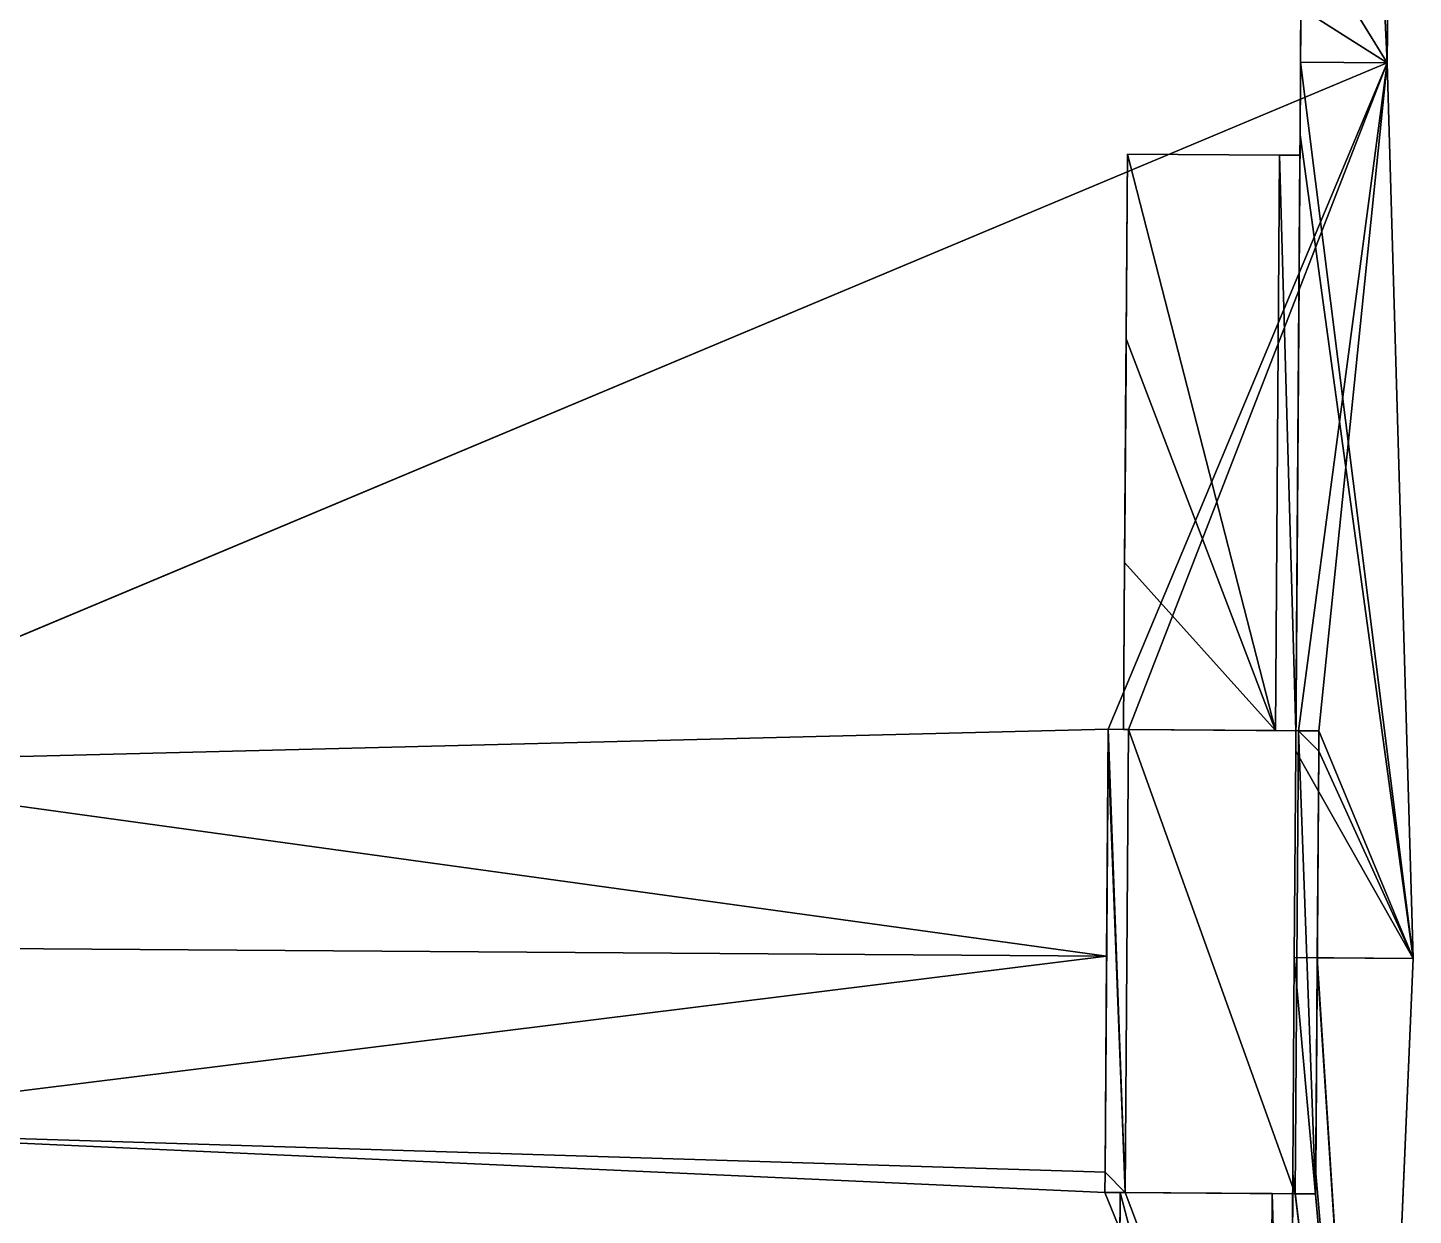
# Model space of a CAD drawing. Extents: x -544 to 100, y -201 to 540.
# Drawn here: x -104 to 99.9, y 114.7 to 289.6 of the extents above; entities that cross this region are included whole.
import ezdxf

# ---------------------------------------------------------------- set-up
doc = ezdxf.new("R2010")
doc.units = 0
doc.header["$MEASUREMENT"] = 0
doc.layers.get('0').update_dxf_attribs({"color": 13, "linetype": 'CONTINUOUS'})
doc.layers.add('ANNOTATIONS', color=221, linetype='CONTINUOUS')

# ---------------------------------------------------------------- blocks, each defined once
blk = doc.blocks.new('GROUP6_1')
at = {"color": 0}
for p, q in [((0, 0), (0, -28.37)), ((22.53, -14.83), (0, 0)), ((22.53, -28.37), (22.53, -14.83)), ((0, -28.37), (22.53, -28.37))]:
    blk.add_line(p, q, dxfattribs=at)
mesh = blk.add_polyface(dxfattribs=at)
corners = [(22.53, -28.37), (0, 0), (0, -28.37), (22.53, -14.83)]
mesh.append_faces([[corners[k] for k in face] for face in [(0, 1, 2), (1, 0, 3)]], dxfattribs={"vtx0": -1, "color": 0})
blk = doc.blocks.new('GROUP4_1')
at = {"color": 0}
for p, q in [((0, 0), (0, -61.09)), ((22.97, 0), (0, 0)), ((22.97, -61.09), (22.97, 0)), ((0, -61.09), (22.97, -61.09))]:
    blk.add_line(p, q, dxfattribs=at)
mesh = blk.add_polyface(dxfattribs=at)
corners = [(22.97, -61.09), (0, 0), (0, -61.09), (22.97, 0)]
mesh.append_faces([[corners[k] for k in face] for face in [(0, 1, 2), (1, 0, 3)]], dxfattribs={"vtx0": -1, "color": 0})

msp = doc.modelspace()

# ---------------------------------------------------------------- linework, layer by layer
at = {"color": 0}
for p, q in [((96.08, 284.43, 97.6), (97.82, 536.18, 97.6)), ((97.82, 536.18, 105.21), (96.08, 284.43, 105.21)), ((96.08, 284.43, 97.6), (97.82, 536.18, 97.6)), ((97.82, 536.18, 105.21), (96.08, 284.43, 105.21)), ((83.31, 284.52, 97.6), (84.93, 518.26, 97.6)), ((83.31, 284.52, 97.6), (84.93, 518.26, 97.6)), ((83.24, 273.82, 8.5), (83.36, 291.38, 8.5)), ((96.08, 284.43, 105.21), (-150.08, 181.18, 208.76)), ((96.08, 284.43, 105.21), (-150.08, 181.18, 208.76)), ((83.24, 273.82, 108.16), (83.31, 284.52, 97.6)), ((83.24, 273.82, 108.16), (83.31, 284.52, 97.6)), ((96.08, 284.43, 97.6), (83.31, 284.52, 97.6)), ((96.08, 284.43, 97.6), (83.31, 284.52, 97.6)), ((96.08, 284.43, 97.6), (99.91, 152.57, 227.66)), ((96.08, 284.43, 105.21), (96.08, 284.43, 97.6)), ((99.91, 152.57, 235.27), (96.08, 284.43, 105.21)), ((96.08, 284.43, 97.6), (99.91, 152.57, 227.66)), ((99.91, 152.57, 235.27), (96.08, 284.43, 105.21)), ((96.08, 284.43, 105.21), (96.08, 284.43, 97.6)), ((83.24, 273.82, 108.16), (82.61, 183.1, 197.66)), ((83.24, 273.82, 108.16), (82.61, 183.1, 197.66)), ((83.22, 270.82, 105.38), (83.24, 273.82, 103.41)), ((83.22, 270.82, 8.5), (83.24, 273.82, 8.5)), ((83.22, 270.82, 105.38), (83.24, 273.82, 103.41)), ((83.24, 273.82, 103.41), (83.24, 273.82, 108.16)), ((83.24, 273.82, 8.5), (83.24, 273.82, 103.41)), ((83.24, 273.82, 8.5), (83.24, 273.82, 103.41)), ((83.24, 273.82, 103.41), (83.24, 273.82, 108.16)), ((57.26, 186.28, 3.75), (57.84, 270.99, 3.75)), ((57.84, 270.99, 105.38), (57.66, 243.78, 123.29)), ((57.84, 270.99, 105.38), (57.66, 243.78, 123.29)), ((80.22, 270.84, 105.38), (57.84, 270.99, 105.38)), ((57.84, 270.99, 105.38), (57.84, 270.99, 3.75)), ((57.84, 270.99, 3.75), (80.22, 270.84, 7.94)), ((80.22, 270.84, 105.38), (57.84, 270.99, 105.38)), ((57.84, 270.99, 105.38), (57.84, 270.99, 3.75)), ((83.22, 270.82, 105.38), (80.22, 270.84, 105.38)), ((83.22, 270.82, 105.38), (80.22, 270.84, 105.38)), ((80.22, 270.84, 7.94), (80.22, 270.84, 105.38)), ((80.22, 270.84, 7.94), (83.22, 270.82, 8.5)), ((80.22, 270.84, 7.94), (80.22, 270.84, 105.38)), ((82.63, 186.1, 161.12), (83.22, 270.82, 105.38)), ((82.63, 186.1, 161.12), (83.22, 270.82, 105.38)), ((83.22, 270.82, 105.38), (83.22, 270.82, 8.5)), ((83.22, 270.82, 105.38), (83.22, 270.82, 8.5)), ((57.66, 243.78, 123.29), (57.43, 210.84, 144.96)), ((57.66, 243.78, 104.61), (57.43, 210.84, 104.61)), ((57.66, 243.78, 123.29), (57.43, 210.84, 144.96)), ((57.66, 243.78, 104.61), (57.43, 210.84, 104.61)), ((57.43, 211.08, 22.33), (57.65, 243.64, 22.33)), ((57.43, 211.08, 99.38), (57.65, 243.64, 99.38)), ((57.43, 211.08, 22.33), (57.65, 243.64, 22.33)), ((57.43, 211.08, 99.38), (57.65, 243.64, 99.38)), ((57.65, 243.64, 99.38), (57.65, 243.64, 22.33)), ((57.65, 243.64, 99.38), (57.65, 243.64, 22.33)), ((57.66, 243.78, 123.29), (57.66, 243.78, 104.61)), ((57.66, 243.78, 123.29), (57.66, 243.78, 104.61)), ((57.45, 214.73, 95.4), (57.63, 239.99, 95.4)), ((57.63, 239.99, 26.31), (57.45, 214.73, 26.31)), ((57.63, 239.99, 26.31), (57.45, 214.73, 26.31)), ((57.45, 214.73, 95.4), (57.63, 239.99, 95.4)), ((57.46, 215.19, 108.96), (57.62, 239.42, 108.96)), ((57.62, 239.42, 123.81), (57.46, 215.19, 139.76)), ((57.62, 239.42, 123.81), (57.46, 215.19, 139.76)), ((57.46, 215.19, 108.96), (57.62, 239.42, 108.96)), ((57.62, 239.42, 108.96), (57.62, 239.42, 123.81)), ((57.62, 239.42, 108.96), (57.62, 239.42, 123.81)), ((57.63, 239.99, 95.4), (57.63, 239.99, 26.31)), ((57.63, 239.99, 95.4), (57.63, 239.99, 26.31)), ((57.45, 214.73, 26.31), (57.45, 214.73, 95.4)), ((57.45, 214.73, 26.31), (57.45, 214.73, 95.4)), ((57.46, 215.19, 139.76), (57.46, 215.19, 108.96)), ((57.46, 215.19, 139.76), (57.46, 215.19, 108.96)), ((57.43, 210.84, 144.96), (57.26, 186.28, 161.12)), ((57.43, 210.84, 144.96), (57.26, 186.28, 161.12)), ((57.43, 211.08, 99.38), (57.43, 211.08, 22.33)), ((57.43, 211.08, 99.38), (57.43, 211.08, 22.33)), ((57.43, 210.84, 104.61), (57.43, 210.84, 144.96)), ((57.43, 210.84, 104.61), (57.43, 210.84, 144.96)), ((55.01, 186.3, 259), (54.99, 183.3, 259)), ((54.99, 183.3, 205.27), (55.01, 186.3, 202.31)), ((55.01, 186.3, 259), (54.99, 183.3, 259)), ((54.99, 183.3, 205.27), (55.01, 186.3, 202.31)), ((58.01, 186.27, 259), (55.01, 186.3, 259)), ((55.01, 186.3, 202.31), (58.01, 186.27, 202.31)), ((55.01, 186.3, 259), (55.01, 186.3, 202.31)), ((55.01, 186.3, 259), (55.01, 186.3, 202.31)), ((58.01, 186.27, 259), (55.01, 186.3, 259)), ((55.01, 186.3, 202.31), (58.01, 186.27, 202.31)), ((79.63, 186.13, 161.12), (57.26, 186.28, 161.12)), ((79.63, 186.13, 3.75), (57.26, 186.28, 3.75)), ((57.26, 186.28, 161.12), (57.26, 186.28, 3.75)), ((79.63, 186.13, 161.12), (57.26, 186.28, 161.12)), ((57.26, 186.28, 161.12), (57.26, 186.28, 3.75)), ((58.01, 186.27, 202.31), (83.01, 186.1, 202.31)), ((58.01, 186.27, 259), (58.01, 186.27, 202.31)), ((83.01, 186.1, 259), (58.01, 186.27, 259)), ((58.01, 186.27, 259), (58.01, 186.27, 202.31)), ((83.01, 186.1, 259), (58.01, 186.27, 259)), ((58.01, 186.27, 202.31), (83.01, 186.1, 202.31)), ((79.63, 186.13, 3.75), (79.63, 186.13, 161.12)), ((82.63, 186.1, 161.12), (79.63, 186.13, 161.12)), ((82.63, 186.1, 3.75), (79.63, 186.13, 3.75)), ((79.63, 186.13, 3.75), (79.63, 186.13, 161.12)), ((82.63, 186.1, 161.12), (79.63, 186.13, 161.12)), ((82.61, 183.1, 163.09), (82.63, 186.1, 161.12)), ((82.61, 183.1, 3.75), (82.63, 186.1, 3.75)), ((82.61, 183.1, 163.09), (82.63, 186.1, 161.12)), ((82.63, 186.1, 3.75), (82.63, 186.1, 161.12)), ((82.63, 186.1, 3.75), (82.63, 186.1, 161.12)), ((83.01, 186.1, 202.31), (83.01, 186.1, 259)), ((86.01, 186.08, 259), (83.01, 186.1, 259)), ((83.01, 186.1, 202.31), (86.01, 186.08, 202.31)), ((83.01, 186.1, 202.31), (83.01, 186.1, 259)), ((86.01, 186.08, 259), (83.01, 186.1, 259)), ((83.01, 186.1, 202.31), (86.01, 186.08, 202.31)), ((86.01, 186.08, 202.31), (85.99, 183.08, 205.27)), ((85.99, 183.08, 259), (86.01, 186.08, 259)), ((85.99, 183.08, 259), (86.01, 186.08, 259)), ((86.01, 186.08, 202.31), (85.99, 183.08, 205.27)), ((86.01, 186.08, 202.31), (86.01, 186.08, 259)), ((86.01, 186.08, 202.31), (86.01, 186.08, 259)), ((54.99, 183.3, 259), (54.56, 121.11, 259)), ((54.99, 183.3, 259), (54.56, 121.11, 259)), ((54.78, 152.89, 235.27), (54.99, 183.3, 205.27)), ((54.78, 152.89, 235.27), (54.99, 183.3, 205.27)), ((54.99, 183.3, 259), (54.99, 183.3, 205.27)), ((54.99, 183.3, 259), (54.99, 183.3, 205.27)), ((82.61, 183.1, 197.66), (82.4, 152.69, 227.66)), ((82.61, 183.1, 197.66), (82.4, 152.69, 227.66)), ((82.4, 152.69, 3.75), (82.61, 183.1, 3.75)), ((82.61, 183.1, 227.66), (82.4, 152.69, 227.66)), ((82.61, 183.1, 197.66), (82.4, 152.69, 227.66)), ((82.61, 183.1, 3.75), (82.61, 183.1, 163.09)), ((82.61, 183.1, 3.75), (82.61, 183.1, 163.09)), ((82.61, 183.1, 163.09), (82.61, 183.1, 197.66)), ((82.61, 183.1, 163.09), (82.61, 183.1, 197.66)), ((82.61, 183.1, 197.66), (82.61, 183.1, 227.66)), ((85.77, 151.99, 205.27), (85.99, 183.08, 205.27)), ((85.99, 183.08, 259), (85.77, 151.99, 259)), ((85.99, 183.08, 205.27), (85.77, 152.67, 235.27)), ((85.99, 183.08, 259), (85.77, 151.99, 259)), ((85.99, 183.08, 205.27), (85.77, 152.67, 235.27)), ((85.99, 183.08, 205.27), (85.99, 183.08, 259)), ((85.99, 183.08, 205.27), (85.99, 183.08, 259)), ((-400.44, 156.04, 235.27), (54.78, 152.89, 235.27)), ((-400.44, 156.04, 235.27), (54.78, 152.89, 235.27)), ((54.56, 121.11, 203.92), (54.78, 152.89, 235.27)), ((54.56, 121.11, 203.92), (54.78, 152.89, 235.27)), ((82.4, 152.69, 227.66), (82.18, 120.92, 196.31)), ((82.18, 120.92, 227.66), (82.4, 152.69, 227.66)), ((82.4, 152.69, 227.66), (82.18, 120.92, 196.31)), ((82.18, 120.92, 3.75), (82.4, 152.69, 3.75)), ((82.4, 152.69, 227.66), (82.18, 120.92, 196.31)), ((99.91, 152.57, 227.66), (82.4, 152.69, 227.66)), ((99.91, 152.57, 227.66), (82.4, 152.69, 227.66)), ((82.4, 152.69, 227.66), (82.4, 152.69, 3.75)), ((82.4, 152.69, 227.66), (82.4, 152.69, 3.75)), ((85.77, 151.99, 259), (85.55, 120.89, 259)), ((85.77, 151.99, 234.6), (85.55, 120.89, 203.92)), ((85.77, 151.99, 234.6), (85.55, 120.89, 203.92)), ((85.77, 151.99, 259), (85.55, 120.89, 259)), ((85.77, 152.67, 235.27), (99.91, 152.57, 235.27)), ((85.77, 152.67, 235.27), (99.91, 152.57, 235.27)), ((85.77, 152.67, 235.27), (85.77, 151.99, 234.6)), ((85.77, 152.67, 235.27), (85.77, 151.99, 234.6)), ((85.77, 151.99, 234.6), (85.77, 151.99, 205.27)), ((85.77, 151.99, 259), (85.77, 151.99, 234.6)), ((85.77, 151.99, 259), (85.77, 151.99, 234.6)), ((99.91, 152.57, 227.66), (94.25, 20.78, 97.6)), ((94.25, 20.78, 105.21), (99.91, 152.57, 235.27)), ((99.91, 152.57, 227.66), (94.25, 20.78, 97.6)), ((94.25, 20.78, 105.21), (99.91, 152.57, 235.27)), ((99.91, 152.57, 235.27), (99.91, 152.57, 227.66)), ((99.91, 152.57, 235.27), (99.91, 152.57, 227.66)), ((54.53, 118.11, 200.96), (54.56, 121.11, 203.92)), ((54.56, 121.11, 259), (54.53, 118.11, 259)), ((54.56, 121.11, 259), (54.53, 118.11, 259)), ((54.53, 118.11, 200.96), (54.56, 121.11, 203.92)), ((54.56, 121.11, 203.92), (54.56, 121.11, 259)), ((54.56, 121.11, 203.92), (54.56, 121.11, 259)), ((81.59, 35.15, 111.69), (82.18, 120.92, 196.31)), ((81.59, 35.15, 111.69), (82.18, 120.92, 196.31)), ((82.18, 120.92, 163.14), (82.16, 117.92, 161.12)), ((82.18, 120.92, 163.14), (82.16, 117.92, 161.12)), ((82.16, 117.92, 3.75), (82.18, 120.92, 3.75)), ((82.18, 120.92, 163.14), (82.18, 120.92, 196.31)), ((82.18, 120.92, 3.75), (82.18, 120.92, 163.14)), ((82.18, 120.92, 196.31), (82.18, 120.92, 227.66)), ((82.18, 120.92, 163.14), (82.18, 120.92, 196.31)), ((82.18, 120.92, 3.75), (82.18, 120.92, 163.14)), ((85.53, 117.89, 259), (85.55, 120.89, 259)), ((85.55, 120.89, 203.92), (85.53, 117.89, 200.96)), ((85.53, 117.89, 259), (85.55, 120.89, 259)), ((85.55, 120.89, 203.92), (85.53, 117.89, 200.96)), ((85.55, 120.89, 259), (85.55, 120.89, 203.92)), ((85.55, 120.89, 259), (85.55, 120.89, 203.92)), ((54.53, 118.11, 259), (57.53, 118.09, 259)), ((54.53, 118.11, 200.96), (54.53, 118.11, 259)), ((57.53, 118.09, 200.96), (54.53, 118.11, 200.96)), ((54.53, 118.11, 200.96), (54.53, 118.11, 259)), ((54.53, 118.11, 259), (57.53, 118.09, 259)), ((57.53, 118.09, 200.96), (54.53, 118.11, 200.96)), ((56.21, 35.32, 3.75), (56.78, 118.09, 3.75)), ((56.61, 92.62, 143.96), (56.78, 118.09, 161.12)), ((56.61, 92.62, 143.96), (56.78, 118.09, 161.12)), ((56.78, 118.09, 3.75), (56.78, 118.09, 161.12)), ((56.78, 118.09, 3.75), (82.16, 117.92, 3.75)), ((56.78, 118.09, 161.12), (79.16, 117.94, 161.12)), ((56.78, 118.09, 3.75), (56.78, 118.09, 161.12)), ((56.78, 118.09, 161.12), (79.16, 117.94, 161.12)), ((57.53, 118.09, 259), (57.53, 118.09, 200.96)), ((82.53, 117.92, 259), (57.53, 118.09, 259)), ((57.53, 118.09, 200.96), (82.53, 117.92, 200.96)), ((82.53, 117.92, 259), (57.53, 118.09, 259)), ((57.53, 118.09, 259), (57.53, 118.09, 200.96)), ((57.53, 118.09, 200.96), (82.53, 117.92, 200.96)), ((79.16, 117.94, 26.75), (82.16, 117.92, 26.75)), ((79.16, 117.94, 161.12), (79.16, 117.94, 26.75)), ((79.16, 117.94, 161.12), (82.16, 117.92, 161.12)), ((79.16, 117.94, 161.12), (79.16, 117.94, 26.75)), ((79.16, 117.94, 26.75), (82.16, 117.92, 26.75)), ((79.16, 117.94, 161.12), (82.16, 117.92, 161.12)), ((82.16, 117.92, 161.12), (81.59, 35.15, 105.38)), ((82.16, 117.92, 161.12), (81.59, 35.15, 105.38)), ((82.16, 117.92, 26.75), (82.16, 117.92, 161.12)), ((82.16, 117.92, 3.75), (82.16, 117.92, 26.75)), ((82.16, 117.92, 3.75), (82.16, 117.92, 26.75)), ((82.16, 117.92, 26.75), (82.16, 117.92, 161.12)), ((82.53, 117.92, 259), (85.53, 117.89, 259)), ((82.53, 117.92, 200.96), (82.53, 117.92, 259)), ((85.53, 117.89, 200.96), (82.53, 117.92, 200.96)), ((82.53, 117.92, 259), (85.53, 117.89, 259)), ((82.53, 117.92, 200.96), (82.53, 117.92, 259)), ((85.53, 117.89, 200.96), (82.53, 117.92, 200.96)), ((85.53, 117.89, 259), (85.53, 117.89, 200.96)), ((85.53, 117.89, 259), (85.53, 117.89, 200.96))]:
    msp.add_line(p, q, dxfattribs=at)

# ---------------------------------------------------------------- block references
at = {"layer": 'ANNOTATIONS', "color": 161, "extrusion": (0.999976, -0.006927, -2.18822e-16), "yscale": 1.09, "rotation": 360}
msp.add_blockref('GROUP4_1', (216.27, 94.15, 55.97), dxfattribs=at)
at = {"layer": 'ANNOTATIONS', "color": 161, "extrusion": (0.999976, -0.006927, 0)}
msp.add_blockref('GROUP6_1', (216.43, 138.18, 55.97), dxfattribs=at)

# ---------------------------------------------------------------- meshes
at = {"color": 251}
mesh = msp.add_polyface(dxfattribs=at)
corners = [(-394.72, 294.96, 97.6), (-379.8, 282.56, 97.6), (-394.81, 282.66, 97.6), (-394.71, 296.96, 97.6), (-393.03, 539.58, 97.6), (-378.12, 524.47, 97.6), (97.82, 536.18, 97.6), (84.95, 521.26, 97.6), (96.08, 284.43, 97.6), (84.93, 518.26, 97.6), (83.31, 284.52, 97.6)]
mesh.append_faces([[corners[k] for k in face] for face in [(0, 1, 2), (9, 8, 10)]], dxfattribs={"vtx0": -1, "color": 251})
mesh.append_faces([[corners[k] for k in face] for face in [(1, 4, 5), (5, 6, 7)]], dxfattribs={"vtx0": -1, "vtx1": -1, "color": 251})
mesh.append_faces([[corners[k] for k in face] for face in [(1, 0, 3), (1, 3, 4), (5, 4, 6), (7, 6, 8), (8, 9, 7)]], dxfattribs={"vtx0": -1, "vtx2": -1, "color": 251})
mesh = msp.add_polyface(dxfattribs=at)
corners = [(96.08, 284.43, 105.21), (-148.29, 439.45, 208.76), (-150.08, 181.18, 208.76), (1.2, 438.41, 145.69), (97.82, 536.18, 105.21)]
mesh.append_faces([[corners[k] for k in face] for face in [(0, 1, 2), (3, 0, 4)]], dxfattribs={"vtx0": -1, "color": 251})
mesh.append_faces([[corners[k] for k in face] for face in [(1, 0, 3)]], dxfattribs={"vtx0": -1, "vtx1": -1, "color": 251})
at = {"color": 59}
mesh = msp.add_polyface(dxfattribs=at)
corners = [(97.82, 536.18, 97.6), (96.08, 284.43, 105.21), (96.08, 284.43, 97.6), (97.82, 536.18, 105.21)]
mesh.append_faces([[corners[k] for k in face] for face in [(0, 1, 2), (1, 0, 3)]], dxfattribs={"vtx0": -1, "color": 59})
at = {"color": 250}
mesh = msp.add_polyface(dxfattribs=at)
corners = [(84.93, 518.26, 4.19), (84.76, 493.12, 95.2), (84.76, 493.12, 7.92), (83.36, 291.38, 8.5), (83.24, 273.82, 103.41), (83.24, 273.82, 8.5), (83.24, 273.82, 108.16), (83.31, 284.52, 97.6), (83.36, 291.38, 95.2), (84.93, 518.26, 97.6)]
mesh.append_faces([[corners[k] for k in face] for face in [(0, 1, 2), (3, 4, 5)]], dxfattribs={"vtx0": -1, "color": 250})
mesh.append_faces([[corners[k] for k in face] for face in [(4, 3, 6), (6, 3, 7), (7, 8, 9), (9, 1, 0)]], dxfattribs={"vtx0": -1, "vtx1": -1, "color": 250})
mesh.append_faces([[corners[k] for k in face] for face in [(7, 3, 8), (9, 8, 1)]], dxfattribs={"vtx0": -1, "vtx2": -1, "color": 250})
at = {"color": 251}
mesh = msp.add_polyface(dxfattribs=at)
corners = [(99.91, 152.57, 235.27), (85.99, 183.08, 205.27), (85.77, 152.67, 235.27), (86.01, 186.08, 202.31), (96.08, 284.43, 105.21), (-400.44, 156.04, 235.27), (-150.08, 181.18, 208.76), (-394.77, 287.84, 105.21), (54.78, 152.89, 235.27), (55.01, 186.3, 202.31), (54.99, 183.3, 205.27), (58.01, 186.27, 202.31), (83.01, 186.1, 202.31)]
mesh.append_faces([[corners[k] for k in face] for face in [(0, 1, 2), (5, 6, 7), (9, 8, 10)]], dxfattribs={"vtx0": -1, "color": 251})
mesh.append_faces([[corners[k] for k in face] for face in [(1, 0, 3), (6, 9, 4)]], dxfattribs={"vtx0": -1, "vtx1": -1, "color": 251})
mesh.append_faces([[corners[k] for k in face] for face in [(6, 8, 9)]], dxfattribs={"vtx0": -1, "vtx1": -1, "vtx2": -1, "color": 251})
mesh.append_faces([[corners[k] for k in face] for face in [(3, 0, 4), (6, 5, 8), (4, 9, 11), (4, 11, 12), (4, 12, 3)]], dxfattribs={"vtx0": -1, "vtx2": -1, "color": 251})
mesh = msp.add_polyface(dxfattribs=at)
corners = [(82.61, 183.1, 197.66), (99.91, 152.57, 227.66), (82.4, 152.69, 227.66), (83.24, 273.82, 108.16), (83.31, 284.52, 97.6), (96.08, 284.43, 97.6)]
mesh.append_faces([[corners[k] for k in face] for face in [(0, 1, 2), (1, 4, 5)]], dxfattribs={"vtx0": -1, "color": 251})
mesh.append_faces([[corners[k] for k in face] for face in [(1, 0, 3), (1, 3, 4)]], dxfattribs={"vtx0": -1, "vtx2": -1, "color": 251})
at = {"color": 59}
mesh = msp.add_polyface(dxfattribs=at)
corners = [(96.08, 284.43, 97.6), (99.91, 152.57, 235.27), (99.91, 152.57, 227.66), (96.08, 284.43, 105.21)]
mesh.append_faces([[corners[k] for k in face] for face in [(0, 1, 2), (1, 0, 3)]], dxfattribs={"vtx0": -1, "color": 59})
at = {"color": 250}
mesh = msp.add_polyface(dxfattribs=at)
corners = [(82.63, 186.1, 161.12), (82.61, 183.1, 197.66), (82.61, 183.1, 163.09), (83.24, 273.82, 108.16), (83.22, 270.82, 105.38), (83.24, 273.82, 103.41)]
mesh.append_faces([[corners[k] for k in face] for face in [(0, 1, 2), (3, 4, 5)]], dxfattribs={"vtx0": -1, "color": 250})
mesh.append_faces([[corners[k] for k in face] for face in [(1, 0, 3)]], dxfattribs={"vtx0": -1, "vtx1": -1, "color": 250})
mesh.append_faces([[corners[k] for k in face] for face in [(3, 0, 4)]], dxfattribs={"vtx0": -1, "vtx2": -1, "color": 250})
at = {"color": 251}
mesh = msp.add_polyface(dxfattribs=at)
corners = [(83.22, 270.82, 8.5), (83.24, 273.82, 103.41), (83.22, 270.82, 105.38), (83.24, 273.82, 8.5)]
mesh.append_faces([[corners[k] for k in face] for face in [(0, 1, 2), (1, 0, 3)]], dxfattribs={"vtx0": -1, "color": 251})
mesh = msp.add_polyface(dxfattribs=at)
corners = [(57.43, 210.84, 144.96), (79.63, 186.13, 161.12), (57.26, 186.28, 161.12), (57.66, 243.78, 123.29), (57.84, 270.99, 105.38), (80.22, 270.84, 105.38), (82.63, 186.1, 161.12), (83.22, 270.82, 105.38)]
mesh.append_faces([[corners[k] for k in face] for face in [(0, 1, 2), (6, 5, 7)]], dxfattribs={"vtx0": -1, "color": 251})
mesh.append_faces([[corners[k] for k in face] for face in [(1, 5, 6)]], dxfattribs={"vtx0": -1, "vtx1": -1, "color": 251})
mesh.append_faces([[corners[k] for k in face] for face in [(1, 0, 3), (1, 3, 4), (1, 4, 5)]], dxfattribs={"vtx0": -1, "vtx2": -1, "color": 251})
at = {"color": 250}
mesh = msp.add_polyface(dxfattribs=at)
corners = [(57.26, 186.28, 3.75), (57.43, 211.08, 22.33), (57.26, 186.28, 161.12), (57.84, 270.99, 3.75), (57.43, 210.84, 104.61), (57.65, 243.64, 22.33), (57.65, 243.64, 99.38), (57.66, 243.78, 104.61), (57.66, 243.78, 123.29), (57.84, 270.99, 105.38), (57.43, 211.08, 99.38), (57.43, 210.84, 144.96)]
mesh.append_faces([[corners[k] for k in face] for face in [(8, 3, 9)]], dxfattribs={"vtx0": -1, "color": 250})
mesh.append_faces([[corners[k] for k in face] for face in [(0, 1, 2), (1, 3, 5), (5, 3, 6), (7, 3, 8), (4, 10, 7), (10, 4, 1)]], dxfattribs={"vtx0": -1, "vtx1": -1, "color": 250})
mesh.append_faces([[corners[k] for k in face] for face in [(2, 1, 4), (6, 3, 7)]], dxfattribs={"vtx0": -1, "vtx1": -1, "vtx2": -1, "color": 250})
mesh.append_faces([[corners[k] for k in face] for face in [(1, 0, 3), (7, 10, 6)]], dxfattribs={"vtx0": -1, "vtx2": -1, "color": 250})
mesh.append_faces([[corners[k] for k in face] for face in [(11, 2, 4)]], dxfattribs={"vtx1": -1, "color": 250})
mesh = msp.add_polyface(dxfattribs=at)
corners = [(80.22, 270.84, 7.94), (57.84, 270.99, 105.38), (57.84, 270.99, 3.75), (80.22, 270.84, 105.38)]
mesh.append_faces([[corners[k] for k in face] for face in [(0, 1, 2), (1, 0, 3)]], dxfattribs={"vtx0": -1, "color": 250})
at = {"color": 251}
mesh = msp.add_polyface(dxfattribs=at)
corners = [(83.22, 270.82, 8.5), (80.22, 270.84, 105.38), (80.22, 270.84, 7.94), (83.22, 270.82, 105.38)]
mesh.append_faces([[corners[k] for k in face] for face in [(0, 1, 2), (1, 0, 3)]], dxfattribs={"vtx0": -1, "color": 251})
mesh = msp.add_polyface(dxfattribs=at)
corners = [(57.43, 210.84, 104.61), (57.46, 215.19, 108.96), (57.43, 210.84, 144.96), (57.66, 243.78, 104.61), (57.62, 239.42, 108.96), (57.62, 239.42, 123.81), (57.46, 215.19, 139.76), (57.66, 243.78, 123.29)]
mesh.append_faces([[corners[k] for k in face] for face in [(0, 1, 2), (1, 3, 4), (4, 3, 5), (2, 6, 7), (6, 2, 1), (7, 5, 3)]], dxfattribs={"vtx0": -1, "vtx1": -1, "color": 251})
mesh.append_faces([[corners[k] for k in face] for face in [(1, 0, 3), (7, 6, 5)]], dxfattribs={"vtx0": -1, "vtx2": -1, "color": 251})
mesh = msp.add_polyface(dxfattribs=at)
corners = [(57.43, 211.08, 22.33), (57.45, 214.73, 26.31), (57.43, 211.08, 99.38), (57.65, 243.64, 22.33), (57.63, 239.99, 26.31), (57.63, 239.99, 95.4), (57.45, 214.73, 95.4), (57.65, 243.64, 99.38)]
mesh.append_faces([[corners[k] for k in face] for face in [(0, 1, 2), (1, 3, 4), (4, 3, 5), (2, 6, 7), (6, 2, 1), (7, 5, 3)]], dxfattribs={"vtx0": -1, "vtx1": -1, "color": 251})
mesh.append_faces([[corners[k] for k in face] for face in [(1, 0, 3), (7, 6, 5)]], dxfattribs={"vtx0": -1, "vtx2": -1, "color": 251})
mesh = msp.add_polyface(dxfattribs=at)
corners = [(57.45, 214.73, 26.31), (57.46, 215.88, 27.56), (57.45, 214.73, 95.4), (57.63, 239.99, 26.31), (57.62, 238.85, 27.56), (57.62, 238.85, 94.15), (57.46, 215.88, 94.15), (57.63, 239.99, 95.4)]
mesh.append_faces([[corners[k] for k in face] for face in [(0, 1, 2), (1, 3, 4), (4, 3, 5), (2, 6, 7), (6, 2, 1), (7, 5, 3)]], dxfattribs={"vtx0": -1, "vtx1": -1, "color": 251})
mesh.append_faces([[corners[k] for k in face] for face in [(1, 0, 3), (7, 6, 5)]], dxfattribs={"vtx0": -1, "vtx2": -1, "color": 251})
mesh = msp.add_polyface(dxfattribs=at)
corners = [(57.46, 215.19, 108.96), (57.46, 216.04, 109.81), (57.46, 215.19, 139.76), (57.62, 239.42, 108.96), (57.62, 238.57, 109.81), (57.62, 238.57, 123.36), (57.46, 216.04, 138.18), (57.62, 239.42, 123.81)]
mesh.append_faces([[corners[k] for k in face] for face in [(0, 1, 2), (1, 3, 4), (4, 3, 5), (2, 6, 7), (6, 2, 1), (7, 5, 3)]], dxfattribs={"vtx0": -1, "vtx1": -1, "color": 251})
mesh.append_faces([[corners[k] for k in face] for face in [(1, 0, 3), (7, 6, 5)]], dxfattribs={"vtx0": -1, "vtx2": -1, "color": 251})
at = {"color": 253}
mesh = msp.add_polyface(dxfattribs=at)
corners = [(57.53, 118.09, 259), (54.56, 121.11, 259), (54.53, 118.11, 259), (54.99, 183.3, 259), (55.01, 186.3, 259), (58.01, 186.27, 259), (82.53, 117.92, 259), (83.01, 186.1, 259), (85.53, 117.89, 259), (85.99, 183.08, 259), (86.01, 186.08, 259), (85.55, 120.89, 259), (85.77, 151.99, 259)]
mesh.append_faces([[corners[k] for k in face] for face in [(0, 1, 2), (7, 9, 10), (9, 11, 12)]], dxfattribs={"vtx0": -1, "color": 253})
mesh.append_faces([[corners[k] for k in face] for face in [(1, 0, 3), (3, 0, 4), (4, 0, 5), (5, 6, 7)]], dxfattribs={"vtx0": -1, "vtx1": -1, "color": 253})
mesh.append_faces([[corners[k] for k in face] for face in [(7, 8, 9)]], dxfattribs={"vtx0": -1, "vtx1": -1, "vtx2": -1, "color": 253})
mesh.append_faces([[corners[k] for k in face] for face in [(5, 0, 6), (7, 6, 8), (9, 8, 11)]], dxfattribs={"vtx0": -1, "vtx2": -1, "color": 253})
at = {"color": 0}
mesh = msp.add_polyface(dxfattribs=at)
corners = [(55.01, 186.3, 259), (54.99, 183.3, 205.27), (54.99, 183.3, 259), (55.01, 186.3, 202.31)]
mesh.append_faces([[corners[k] for k in face] for face in [(0, 1, 2), (1, 0, 3)]], dxfattribs={"vtx0": -1, "color": 0})
at = {"color": 251}
mesh = msp.add_polyface(dxfattribs=at)
corners = [(55.01, 186.3, 259), (58.01, 186.27, 202.31), (55.01, 186.3, 202.31), (58.01, 186.27, 259)]
mesh.append_faces([[corners[k] for k in face] for face in [(0, 1, 2), (1, 0, 3)]], dxfattribs={"vtx0": -1, "color": 251})
at = {"color": 250}
mesh = msp.add_polyface(dxfattribs=at)
corners = [(57.26, 186.28, 161.12), (79.63, 186.13, 3.75), (57.26, 186.28, 3.75), (79.63, 186.13, 161.12)]
mesh.append_faces([[corners[k] for k in face] for face in [(0, 1, 2), (1, 0, 3)]], dxfattribs={"vtx0": -1, "color": 250})
mesh = msp.add_polyface(dxfattribs=at)
corners = [(58.01, 186.27, 259), (83.01, 186.1, 202.31), (58.01, 186.27, 202.31), (83.01, 186.1, 259)]
mesh.append_faces([[corners[k] for k in face] for face in [(0, 1, 2), (1, 0, 3)]], dxfattribs={"vtx0": -1, "color": 250})
at = {"color": 251}
mesh = msp.add_polyface(dxfattribs=at)
corners = [(79.63, 186.13, 161.12), (82.63, 186.1, 3.75), (79.63, 186.13, 3.75), (82.63, 186.1, 161.12)]
mesh.append_faces([[corners[k] for k in face] for face in [(0, 1, 2), (1, 0, 3)]], dxfattribs={"vtx0": -1, "color": 251})
mesh = msp.add_polyface(dxfattribs=at)
corners = [(82.63, 186.1, 3.75), (82.61, 183.1, 163.09), (82.61, 183.1, 3.75), (82.63, 186.1, 161.12)]
mesh.append_faces([[corners[k] for k in face] for face in [(0, 1, 2), (1, 0, 3)]], dxfattribs={"vtx0": -1, "color": 251})
mesh = msp.add_polyface(dxfattribs=at)
corners = [(83.01, 186.1, 259), (86.01, 186.08, 202.31), (83.01, 186.1, 202.31), (86.01, 186.08, 259)]
mesh.append_faces([[corners[k] for k in face] for face in [(0, 1, 2), (1, 0, 3)]], dxfattribs={"vtx0": -1, "color": 251})
mesh = msp.add_polyface(dxfattribs=at)
corners = [(86.01, 186.08, 202.31), (85.99, 183.08, 259), (85.99, 183.08, 205.27), (86.01, 186.08, 259)]
mesh.append_faces([[corners[k] for k in face] for face in [(0, 1, 2), (1, 0, 3)]], dxfattribs={"vtx0": -1, "color": 251})
at = {"color": 250}
mesh = msp.add_polyface(dxfattribs=at)
corners = [(54.56, 121.11, 259), (54.78, 152.89, 235.27), (54.56, 121.11, 203.92), (54.99, 183.3, 259), (54.99, 183.3, 205.27)]
mesh.append_faces([[corners[k] for k in face] for face in [(0, 1, 2), (1, 3, 4)]], dxfattribs={"vtx0": -1, "color": 250})
mesh.append_faces([[corners[k] for k in face] for face in [(1, 0, 3)]], dxfattribs={"vtx0": -1, "vtx2": -1, "color": 250})
mesh = msp.add_polyface(dxfattribs=at)
corners = [(82.61, 183.1, 3.75), (82.4, 152.69, 227.66), (82.4, 152.69, 3.75), (82.61, 183.1, 197.66), (82.61, 183.1, 163.09)]
mesh.append_faces([[corners[k] for k in face] for face in [(0, 1, 2), (3, 0, 4)]], dxfattribs={"vtx0": -1, "color": 250})
mesh.append_faces([[corners[k] for k in face] for face in [(1, 0, 3)]], dxfattribs={"vtx0": -1, "vtx1": -1, "color": 250})
at = {"color": 0}
mesh = msp.add_polyface(dxfattribs=at)
corners = [(82.61, 183.1, 227.66), (82.4, 152.69, 227.66), (82.61, 183.1, 197.66)]
mesh.append_faces([[corners[k] for k in face] for face in [(0, 1, 2)]], dxfattribs={"color": 0})
at = {"color": 250}
mesh = msp.add_polyface(dxfattribs=at)
corners = [(85.77, 152.67, 235.27), (85.77, 151.99, 259), (85.77, 151.99, 234.6), (85.99, 183.08, 259), (85.99, 183.08, 205.27)]
mesh.append_faces([[corners[k] for k in face] for face in [(0, 1, 2), (3, 0, 4)]], dxfattribs={"vtx0": -1, "color": 250})
mesh.append_faces([[corners[k] for k in face] for face in [(1, 0, 3)]], dxfattribs={"vtx0": -1, "vtx1": -1, "color": 250})
at = {"color": 251}
mesh = msp.add_polyface(dxfattribs=at)
corners = [(94.25, 20.78, 105.21), (54.53, 118.11, 200.96), (-150.45, 127.44, 208.76), (57.53, 118.09, 200.96), (82.53, 117.92, 200.96), (85.53, 117.89, 200.96), (85.55, 120.89, 203.92), (85.77, 151.99, 234.6), (85.77, 152.67, 235.27), (99.91, 152.57, 235.27), (-400.44, 156.04, 235.27), (54.78, 152.89, 235.27), (-396.6, 24.18, 105.21), (54.56, 121.11, 203.92)]
mesh.append_faces([[corners[k] for k in face] for face in [(8, 0, 9), (2, 10, 12)]], dxfattribs={"vtx0": -1, "color": 251})
mesh.append_faces([[corners[k] for k in face] for face in [(0, 1, 2), (1, 0, 3), (3, 0, 4), (4, 0, 5), (5, 0, 6), (6, 0, 7), (7, 0, 8), (10, 2, 11), (11, 2, 13), (13, 2, 1)]], dxfattribs={"vtx0": -1, "vtx1": -1, "color": 251})
mesh = msp.add_polyface(dxfattribs=at)
corners = [(81.59, 35.15, 111.69), (94.25, 20.78, 97.6), (81.49, 20.87, 97.6), (82.18, 120.92, 196.31), (82.4, 152.69, 227.66), (99.91, 152.57, 227.66)]
mesh.append_faces([[corners[k] for k in face] for face in [(0, 1, 2), (1, 4, 5)]], dxfattribs={"vtx0": -1, "color": 251})
mesh.append_faces([[corners[k] for k in face] for face in [(1, 0, 3), (1, 3, 4)]], dxfattribs={"vtx0": -1, "vtx2": -1, "color": 251})
at = {"color": 0}
mesh = msp.add_polyface(dxfattribs=at)
corners = [(82.4, 152.69, 227.66), (82.18, 120.92, 227.66), (82.18, 120.92, 196.31)]
mesh.append_faces([[corners[k] for k in face] for face in [(0, 1, 2)]], dxfattribs={"color": 0})
at = {"color": 250}
mesh = msp.add_polyface(dxfattribs=at)
corners = [(82.4, 152.69, 3.75), (82.18, 120.92, 163.14), (82.18, 120.92, 3.75), (82.18, 120.92, 196.31), (82.4, 152.69, 227.66)]
mesh.append_faces([[corners[k] for k in face] for face in [(0, 1, 2), (3, 0, 4)]], dxfattribs={"vtx0": -1, "color": 250})
mesh.append_faces([[corners[k] for k in face] for face in [(1, 0, 3)]], dxfattribs={"vtx0": -1, "vtx1": -1, "color": 250})
mesh = msp.add_polyface(dxfattribs=at)
corners = [(85.77, 151.99, 234.6), (85.55, 120.89, 259), (85.55, 120.89, 203.92), (85.77, 151.99, 259)]
mesh.append_faces([[corners[k] for k in face] for face in [(0, 1, 2), (1, 0, 3)]], dxfattribs={"vtx0": -1, "color": 250})
at = {"color": 59}
mesh = msp.add_polyface(dxfattribs=at)
corners = [(99.91, 152.57, 227.66), (94.25, 20.78, 105.21), (94.25, 20.78, 97.6), (99.91, 152.57, 235.27)]
mesh.append_faces([[corners[k] for k in face] for face in [(0, 1, 2), (1, 0, 3)]], dxfattribs={"vtx0": -1, "color": 59})
at = {"color": 251}
mesh = msp.add_polyface(dxfattribs=at)
corners = [(-2.54, -101.46, 145.69), (-150.45, 127.44, 208.76), (-152.03, -100.43, 208.76), (94.25, 20.78, 105.21), (92.72, -200.56, 105.21)]
mesh.append_faces([[corners[k] for k in face] for face in [(0, 1, 2), (3, 0, 4)]], dxfattribs={"vtx0": -1, "color": 251})
mesh.append_faces([[corners[k] for k in face] for face in [(1, 0, 3)]], dxfattribs={"vtx0": -1, "vtx1": -1, "color": 251})
at = {"color": 0}
mesh = msp.add_polyface(dxfattribs=at)
corners = [(54.56, 121.11, 259), (54.53, 118.11, 200.96), (54.53, 118.11, 259), (54.56, 121.11, 203.92)]
mesh.append_faces([[corners[k] for k in face] for face in [(0, 1, 2), (1, 0, 3)]], dxfattribs={"vtx0": -1, "color": 0})
at = {"color": 250}
mesh = msp.add_polyface(dxfattribs=at)
corners = [(82.16, 117.92, 161.12), (81.59, 35.15, 111.69), (81.59, 35.15, 105.38), (82.18, 120.92, 196.31), (82.18, 120.92, 163.14)]
mesh.append_faces([[corners[k] for k in face] for face in [(0, 1, 2), (3, 0, 4)]], dxfattribs={"vtx0": -1, "color": 250})
mesh.append_faces([[corners[k] for k in face] for face in [(1, 0, 3)]], dxfattribs={"vtx0": -1, "vtx1": -1, "color": 250})
at = {"color": 251}
mesh = msp.add_polyface(dxfattribs=at)
corners = [(82.18, 120.92, 3.75), (82.16, 117.92, 26.75), (82.16, 117.92, 3.75), (82.16, 117.92, 161.12), (82.18, 120.92, 163.14)]
mesh.append_faces([[corners[k] for k in face] for face in [(0, 1, 2), (3, 0, 4)]], dxfattribs={"vtx0": -1, "color": 251})
mesh.append_faces([[corners[k] for k in face] for face in [(1, 0, 3)]], dxfattribs={"vtx0": -1, "vtx1": -1, "color": 251})
mesh = msp.add_polyface(dxfattribs=at)
corners = [(85.55, 120.89, 203.92), (85.53, 117.89, 259), (85.53, 117.89, 200.96), (85.55, 120.89, 259)]
mesh.append_faces([[corners[k] for k in face] for face in [(0, 1, 2), (1, 0, 3)]], dxfattribs={"vtx0": -1, "color": 251})
mesh = msp.add_polyface(dxfattribs=at)
corners = [(57.53, 118.09, 259), (54.53, 118.11, 200.96), (57.53, 118.09, 200.96), (54.53, 118.11, 259)]
mesh.append_faces([[corners[k] for k in face] for face in [(0, 1, 2), (1, 0, 3)]], dxfattribs={"vtx0": -1, "color": 251})
at = {"color": 250}
mesh = msp.add_polyface(dxfattribs=at)
corners = [(56.21, 35.32, 3.75), (56.39, 60.71, 22.33), (56.21, 35.32, 105.38), (56.78, 118.09, 3.75), (56.38, 60.37, 103.44), (56.61, 93.27, 22.33), (56.61, 93.27, 99.38), (56.39, 60.71, 99.38), (56.61, 92.62, 103.44), (56.61, 92.62, 143.96), (56.78, 118.09, 161.12), (56.38, 60.37, 122.25)]
mesh.append_faces([[corners[k] for k in face] for face in [(0, 1, 2), (1, 3, 5), (5, 3, 6), (4, 7, 8), (7, 4, 1), (8, 6, 9), (9, 6, 10), (10, 6, 3)]], dxfattribs={"vtx0": -1, "vtx1": -1, "color": 250})
mesh.append_faces([[corners[k] for k in face] for face in [(2, 1, 4)]], dxfattribs={"vtx0": -1, "vtx1": -1, "vtx2": -1, "color": 250})
mesh.append_faces([[corners[k] for k in face] for face in [(1, 0, 3), (8, 7, 6)]], dxfattribs={"vtx0": -1, "vtx2": -1, "color": 250})
mesh.append_faces([[corners[k] for k in face] for face in [(11, 2, 4)]], dxfattribs={"vtx1": -1, "color": 250})
at = {"color": 251}
mesh = msp.add_polyface(dxfattribs=at)
corners = [(56.38, 60.37, 122.25), (78.59, 35.17, 105.38), (56.21, 35.32, 105.38), (56.61, 92.62, 143.96), (56.78, 118.09, 161.12), (79.16, 117.94, 161.12), (81.59, 35.15, 105.38), (82.16, 117.92, 161.12)]
mesh.append_faces([[corners[k] for k in face] for face in [(0, 1, 2), (6, 5, 7)]], dxfattribs={"vtx0": -1, "color": 251})
mesh.append_faces([[corners[k] for k in face] for face in [(1, 5, 6)]], dxfattribs={"vtx0": -1, "vtx1": -1, "color": 251})
mesh.append_faces([[corners[k] for k in face] for face in [(1, 0, 3), (1, 3, 4), (1, 4, 5)]], dxfattribs={"vtx0": -1, "vtx2": -1, "color": 251})
at = {"color": 250}
mesh = msp.add_polyface(dxfattribs=at)
corners = [(82.16, 117.92, 26.75), (56.78, 118.09, 3.75), (82.16, 117.92, 3.75), (79.16, 117.94, 26.75), (56.78, 118.09, 161.12), (79.16, 117.94, 161.12)]
mesh.append_faces([[corners[k] for k in face] for face in [(0, 1, 2), (4, 3, 5)]], dxfattribs={"vtx0": -1, "color": 250})
mesh.append_faces([[corners[k] for k in face] for face in [(1, 3, 4)]], dxfattribs={"vtx0": -1, "vtx1": -1, "color": 250})
mesh.append_faces([[corners[k] for k in face] for face in [(1, 0, 3)]], dxfattribs={"vtx0": -1, "vtx2": -1, "color": 250})
mesh = msp.add_polyface(dxfattribs=at)
corners = [(82.53, 117.92, 259), (57.53, 118.09, 200.96), (82.53, 117.92, 200.96), (57.53, 118.09, 259)]
mesh.append_faces([[corners[k] for k in face] for face in [(0, 1, 2), (1, 0, 3)]], dxfattribs={"vtx0": -1, "color": 250})
at = {"color": 251}
mesh = msp.add_polyface(dxfattribs=at)
corners = [(82.16, 117.92, 161.12), (79.16, 117.94, 26.75), (82.16, 117.92, 26.75), (79.16, 117.94, 161.12)]
mesh.append_faces([[corners[k] for k in face] for face in [(0, 1, 2), (1, 0, 3)]], dxfattribs={"vtx0": -1, "color": 251})
mesh = msp.add_polyface(dxfattribs=at)
corners = [(85.53, 117.89, 259), (82.53, 117.92, 200.96), (85.53, 117.89, 200.96), (82.53, 117.92, 259)]
mesh.append_faces([[corners[k] for k in face] for face in [(0, 1, 2), (1, 0, 3)]], dxfattribs={"vtx0": -1, "color": 251})

doc.saveas('drawing.dxf')
